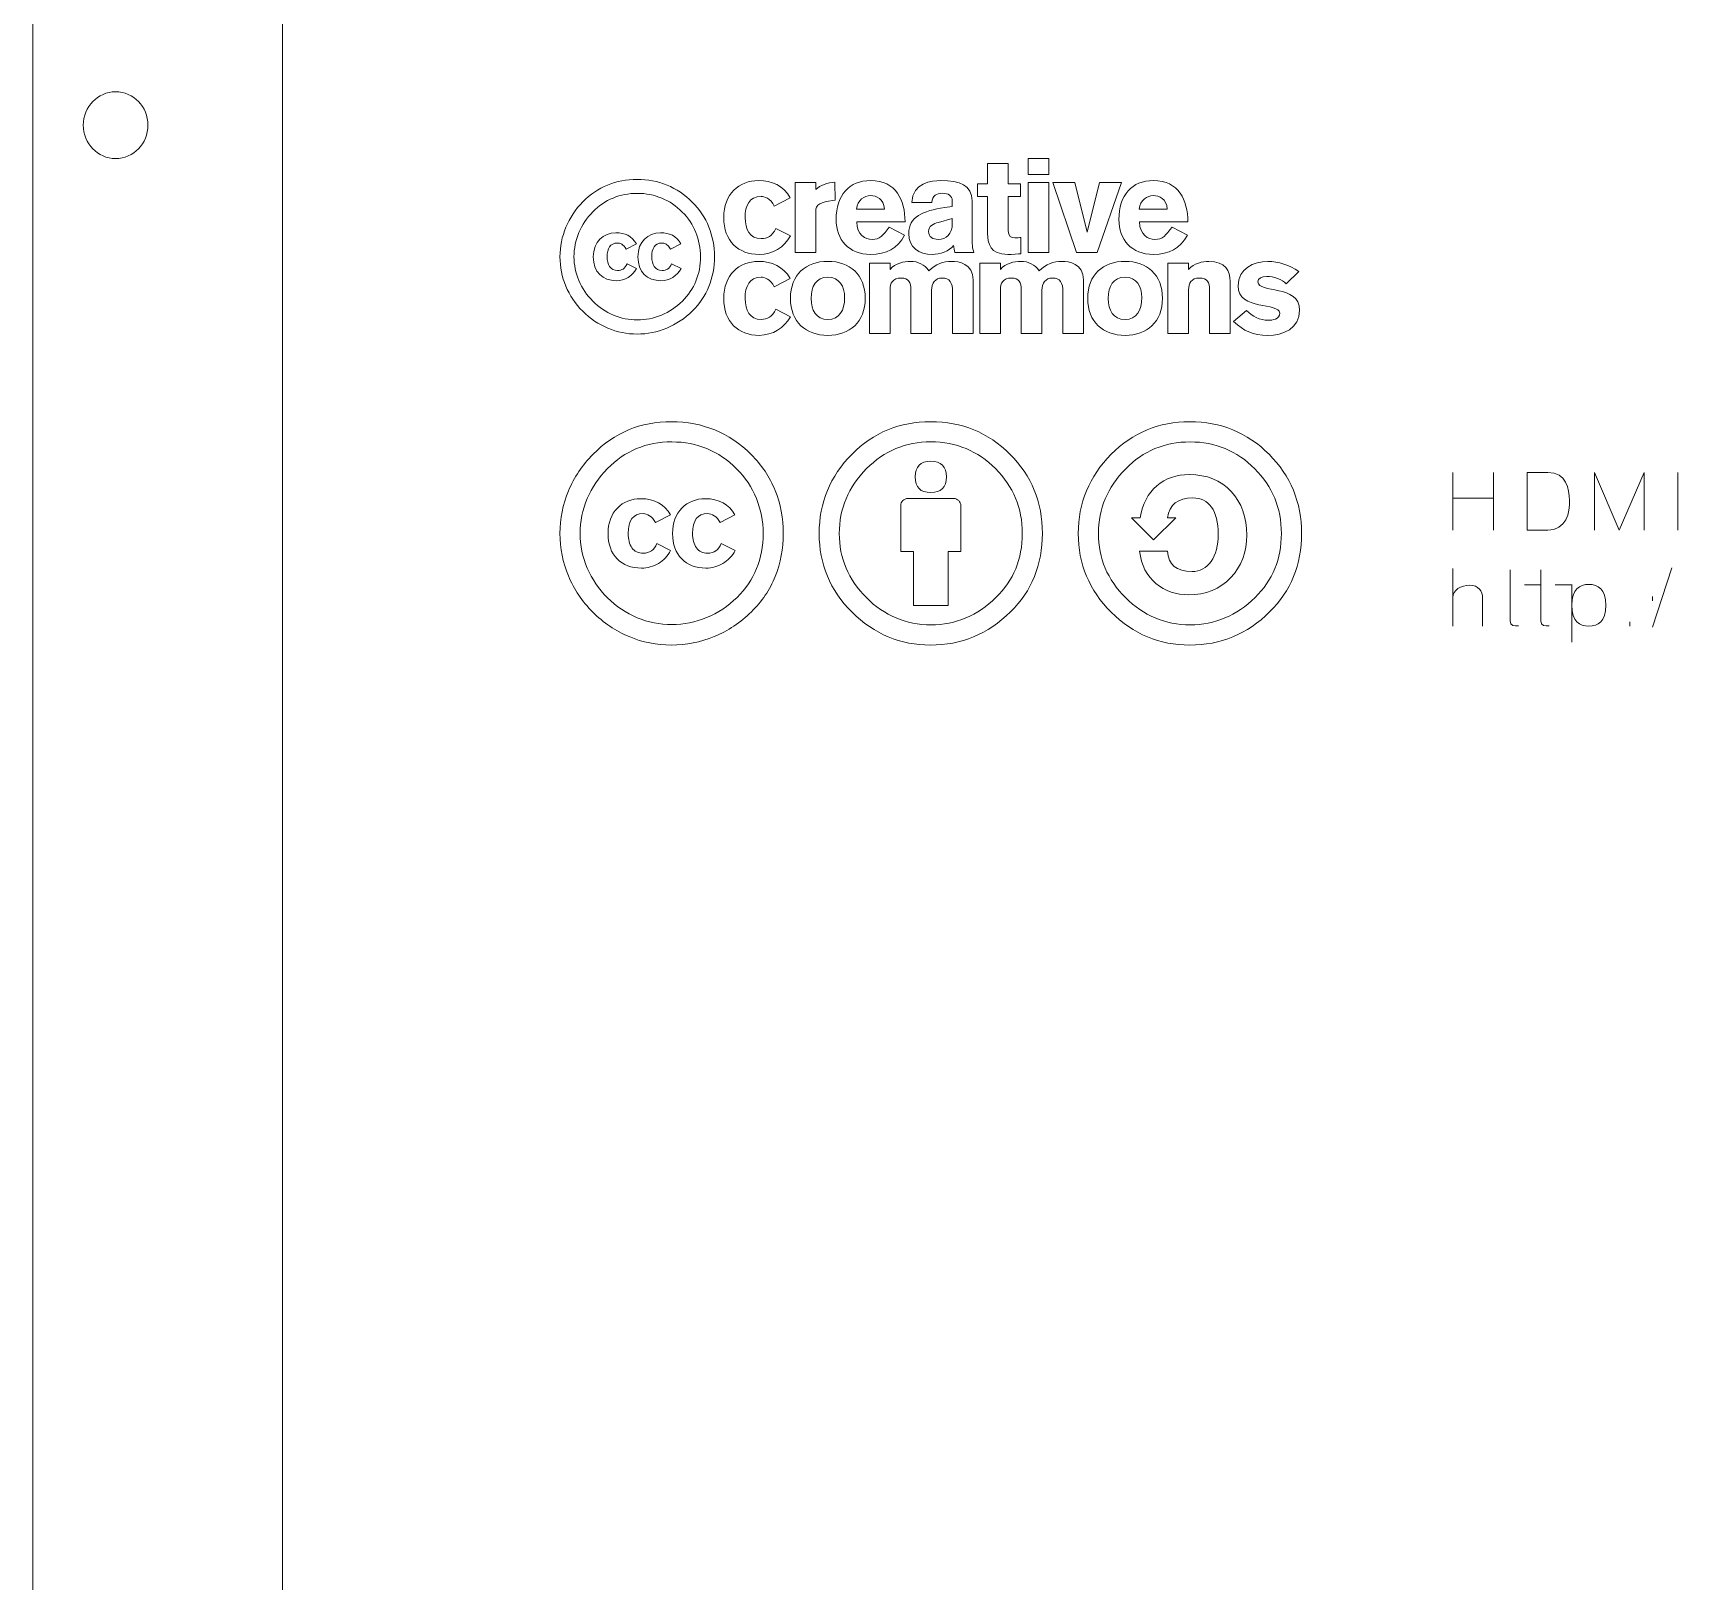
# Model space of a CAD drawing. Header units: inches. Extents: x -20.9 to 23.3, y -6.9 to 3.3.
# Drawn here: x -20.894 to -18.03, y -4.2 to -1.512 of the extents above; entities that cross this region are included whole.
import ezdxf

# ---------------------------------------------------------------- set-up
doc = ezdxf.new("R2010")
doc.units = ezdxf.units.IN
doc.header["$MEASUREMENT"] = 0
doc.layers.add('Layer 1', color=7, linetype='Continuous')

msp = doc.modelspace()

# ---------------------------------------------------------------- linework, layer by layer
at = {"layer": 'Layer 1', "color": 112, "lineweight": 9}
for points in [[(-19.165, -1.7302), (-19.165, -1.7577), (-19.1293, -1.7577), (-19.1293, -1.7302), (-19.165, -1.7302)], [(-19.165, -1.7715), (-19.165, -1.8934), (-19.1293, -1.8934), (-19.1293, -1.7715), (-19.165, -1.7715)], [(-19.0415, -1.7715), (-19.0626, -1.8577), (-19.063, -1.8577), (-19.0841, -1.7715), (-19.1224, -1.7715), (-19.0811, -1.8934), (-19.0451, -1.8934), (-19.0034, -1.7715), (-19.0415, -1.7715)]]:
    msp.add_lwpolyline(points, dxfattribs=at)
at = {"layer": 'Layer 1', "color": 222, "lineweight": 9}
msp.add_lwpolyline([(-18.4274, -2.2754), (-18.4274, -2.3199), (-18.3568, -2.3199), (-18.3568, -2.2754), (-18.3568, -2.3753), (-18.3568, -2.3199), (-18.4274, -2.3199), (-18.4274, -2.3753), (-18.4274, -2.2754)], dxfattribs=at)
at = {"layer": 'Layer 1', "color": 140, "lineweight": 9}
for points, knots in [([(-20.6968, -6.1997), (-20.805, -6.1997), (-20.8936, -6.1111), (-20.8936, -6.0028), (-20.8936, -6.0028), (-20.8936, 2.6586), (-20.8936, 2.6586), (-20.8936, 2.7668), (-20.805, 2.8554), (-20.6968, 2.8554), (-20.6968, 2.8554), (-15.1849, 2.8554), (-15.1849, 2.8554), (-15.0767, 2.8554), (-14.9881, 2.7668), (-14.9881, 2.6586), (-14.9881, 2.6586), (-14.9881, -6.0028), (-14.9881, -6.0028), (-14.9881, -6.1111), (-15.0767, -6.1997), (-15.1849, -6.1997), (-15.1849, -6.1997), (-20.6968, -6.1997), (-20.6968, -6.1997)], [0, 0, 0, 0, 1, 1, 1, 2, 2, 2, 3, 3, 3, 4, 4, 4, 5, 5, 5, 6, 6, 6, 7, 7, 7, 8, 8, 8, 8]), ([(-20.4324, -5.5304), (-20.4479, -5.5304), (-20.4605, -5.5169), (-20.4605, -5.5003), (-20.4605, -5.5003), (-20.4605, 2.1578), (-20.4605, 2.1578), (-20.4605, 2.1744), (-20.4479, 2.1879), (-20.4324, 2.1879), (-20.4324, 2.1879), (-15.6166, 2.1879), (-15.6166, 2.1879), (-15.6011, 2.1879), (-15.5885, 2.1744), (-15.5885, 2.1578), (-15.5885, 2.1578), (-15.5885, -5.5003), (-15.5885, -5.5003), (-15.5885, -5.5169), (-15.6011, -5.5304), (-15.6166, -5.5304), (-15.6166, -5.5304), (-20.4324, -5.5304), (-20.4324, -5.5304)], [0, 0, 0, 0, 1, 1, 1, 2, 2, 2, 3, 3, 3, 4, 4, 4, 5, 5, 5, 6, 6, 6, 7, 7, 7, 8, 8, 8, 8]), ([(-20.694, -1.6721), (-20.694, -1.7042), (-20.7191, -1.7302), (-20.7501, -1.7302), (-20.7811, -1.7302), (-20.8062, -1.7042), (-20.8062, -1.6721), (-20.8062, -1.6401), (-20.7811, -1.6141), (-20.7501, -1.6141), (-20.7191, -1.6141), (-20.694, -1.6401), (-20.694, -1.6721)], [0, 0, 0, 0, 1, 1, 1, 2, 2, 2, 3, 3, 3, 4, 4, 4, 4])]:
    msp.add_open_spline(points, degree=3, knots=knots, dxfattribs=at)
at = {"layer": 'Layer 1', "color": 112, "lineweight": 9}
for points, knots in [([(-19.1886, -1.8678), (-19.195, -1.8678), (-19.1998, -1.8652), (-19.1998, -1.8556), (-19.1998, -1.8556), (-19.1998, -1.7958), (-19.1998, -1.7958), (-19.1998, -1.7958), (-19.1785, -1.7958), (-19.1785, -1.7958), (-19.1785, -1.7958), (-19.1785, -1.7738), (-19.1785, -1.7738), (-19.1785, -1.7738), (-19.1998, -1.7738), (-19.1998, -1.7738), (-19.1998, -1.7738), (-19.1998, -1.7385), (-19.1998, -1.7385), (-19.1998, -1.7385), (-19.2356, -1.7385), (-19.2356, -1.7385), (-19.2356, -1.7385), (-19.2356, -1.7738), (-19.2356, -1.7738), (-19.2356, -1.7738), (-19.253, -1.7738), (-19.253, -1.7738), (-19.253, -1.7738), (-19.253, -1.7958), (-19.253, -1.7958), (-19.253, -1.7958), (-19.2356, -1.7958), (-19.2356, -1.7958), (-19.2356, -1.7958), (-19.2356, -1.86), (-19.2356, -1.86), (-19.2356, -1.8776), (-19.2312, -1.8966), (-19.2007, -1.8966), (-19.1929, -1.8966), (-19.1824, -1.8957), (-19.1778, -1.8953), (-19.1778, -1.8953), (-19.1778, -1.8671), (-19.1778, -1.8671), (-19.1796, -1.8673), (-19.1847, -1.8678), (-19.1886, -1.8678)], [0, 0, 0, 0, 1, 1, 1, 2, 2, 2, 3, 3, 3, 4, 4, 4, 5, 5, 5, 6, 6, 6, 7, 7, 7, 8, 8, 8, 9, 9, 9, 10, 10, 10, 11, 11, 11, 12, 12, 12, 13, 13, 13, 14, 14, 14, 15, 15, 15, 16, 16, 16, 16]), ([(-19.7486, -1.8056), (-19.7744, -1.7798), (-19.8075, -1.7662), (-19.8443, -1.7662), (-19.8811, -1.7662), (-19.9135, -1.7798), (-19.9385, -1.8052), (-19.9643, -1.8313), (-19.9783, -1.8652), (-19.9783, -1.9005), (-19.9783, -1.9362), (-19.9646, -1.9693), (-19.9389, -1.9951), (-19.9131, -2.0208), (-19.8796, -2.0348), (-19.8443, -2.0348), (-19.809, -2.0348), (-19.7748, -2.0208), (-19.7483, -1.9947), (-19.7233, -1.9701), (-19.71, -1.9373), (-19.71, -1.9005), (-19.71, -1.8641), (-19.7233, -1.831), (-19.7486, -1.8056)], [0, 0, 0, 0, 1, 1, 1, 2, 2, 2, 3, 3, 3, 4, 4, 4, 5, 5, 5, 6, 6, 6, 7, 7, 7, 8, 8, 8, 8]), ([(-19.6037, -1.8513), (-19.6094, -1.865), (-19.6181, -1.8691), (-19.6291, -1.8691), (-19.6481, -1.8691), (-19.6568, -1.8533), (-19.6568, -1.8325), (-19.6568, -1.8116), (-19.6495, -1.7958), (-19.6291, -1.7958), (-19.6236, -1.7958), (-19.6126, -1.7988), (-19.6062, -1.8125), (-19.6062, -1.8125), (-19.5787, -1.7981), (-19.5787, -1.7981), (-19.5904, -1.7767), (-19.6103, -1.7683), (-19.6335, -1.7683), (-19.6672, -1.7683), (-19.694, -1.7921), (-19.694, -1.8325), (-19.694, -1.8735), (-19.6688, -1.8966), (-19.6323, -1.8966), (-19.6089, -1.8966), (-19.589, -1.8838), (-19.578, -1.8643), (-19.578, -1.8643), (-19.6037, -1.8513), (-19.6037, -1.8513)], [0, 0, 0, 0, 1, 1, 1, 2, 2, 2, 3, 3, 3, 4, 4, 4, 5, 5, 5, 6, 6, 6, 7, 7, 7, 8, 8, 8, 9, 9, 9, 10, 10, 10, 10]), ([(-19.5007, -1.771), (-19.5133, -1.7719), (-19.5264, -1.7765), (-19.5342, -1.7839), (-19.5342, -1.7839), (-19.5342, -1.7715), (-19.5342, -1.7715), (-19.5342, -1.7715), (-19.5699, -1.7715), (-19.5699, -1.7715), (-19.5699, -1.7715), (-19.5699, -1.8934), (-19.5699, -1.8934), (-19.5699, -1.8934), (-19.5342, -1.8934), (-19.5342, -1.8934), (-19.5342, -1.8934), (-19.5342, -1.8228), (-19.5342, -1.8228), (-19.5342, -1.8093), (-19.5257, -1.8056), (-19.5044, -1.8031), (-19.5044, -1.8031), (-19.5005, -1.8026), (-19.5005, -1.8026), (-19.5005, -1.8026), (-19.5007, -1.771), (-19.5007, -1.771)], [0, 0, 0, 0, 1, 1, 1, 2, 2, 2, 3, 3, 3, 4, 4, 4, 5, 5, 5, 6, 6, 6, 7, 7, 7, 8, 8, 8, 9, 9, 9, 9]), ([(-19.4363, -1.8705), (-19.4478, -1.8705), (-19.4627, -1.8632), (-19.4629, -1.8398), (-19.4629, -1.8398), (-19.379, -1.8398), (-19.379, -1.8398), (-19.3792, -1.8022), (-19.3944, -1.7683), (-19.4389, -1.7683), (-19.476, -1.7683), (-19.4987, -1.793), (-19.4987, -1.8361), (-19.4987, -1.8705), (-19.4767, -1.8966), (-19.4389, -1.8966), (-19.4116, -1.8966), (-19.3921, -1.8859), (-19.3797, -1.8629), (-19.3797, -1.8629), (-19.4065, -1.849), (-19.4065, -1.849), (-19.4168, -1.8636), (-19.423, -1.8705), (-19.4363, -1.8705)], [0, 0, 0, 0, 1, 1, 1, 2, 2, 2, 3, 3, 3, 4, 4, 4, 5, 5, 5, 6, 6, 6, 7, 7, 7, 8, 8, 8, 8]), ([(-19.2626, -1.868), (-19.2626, -1.868), (-19.2626, -1.8036), (-19.2626, -1.8036), (-19.2628, -1.7761), (-19.2837, -1.7683), (-19.3169, -1.7683), (-19.3334, -1.7683), (-19.366, -1.7715), (-19.3671, -1.8065), (-19.3671, -1.8065), (-19.3327, -1.8065), (-19.3327, -1.8065), (-19.3309, -1.7944), (-19.3254, -1.7903), (-19.3139, -1.7903), (-19.3043, -1.7903), (-19.297, -1.7942), (-19.297, -1.8033), (-19.297, -1.8033), (-19.297, -1.8134), (-19.297, -1.8134), (-19.297, -1.8134), (-19.3101, -1.8153), (-19.3101, -1.8153), (-19.349, -1.8208), (-19.3726, -1.8311), (-19.3726, -1.8604), (-19.3726, -1.8838), (-19.3552, -1.8966), (-19.3318, -1.8966), (-19.319, -1.8966), (-19.3011, -1.8905), (-19.2951, -1.8808), (-19.2951, -1.8808), (-19.2947, -1.8808), (-19.2947, -1.8808), (-19.2945, -1.885), (-19.2938, -1.8893), (-19.2924, -1.8934), (-19.2924, -1.8934), (-19.2594, -1.8934), (-19.2594, -1.8934), (-19.2624, -1.8859), (-19.2626, -1.8765), (-19.2626, -1.868)], [0, 0, 0, 0, 1, 1, 1, 2, 2, 2, 3, 3, 3, 4, 4, 4, 5, 5, 5, 6, 6, 6, 7, 7, 7, 8, 8, 8, 9, 9, 9, 10, 10, 10, 11, 11, 11, 12, 12, 12, 13, 13, 13, 14, 14, 14, 15, 15, 15, 15]), ([(-18.9452, -1.8705), (-18.9567, -1.8705), (-18.9716, -1.8632), (-18.9718, -1.8398), (-18.9718, -1.8398), (-18.8879, -1.8398), (-18.8879, -1.8398), (-18.8882, -1.8022), (-18.9033, -1.7683), (-18.9478, -1.7683), (-18.9849, -1.7683), (-19.0076, -1.793), (-19.0076, -1.8361), (-19.0076, -1.8705), (-18.9856, -1.8966), (-18.9478, -1.8966), (-18.9205, -1.8966), (-18.901, -1.8859), (-18.8886, -1.8629), (-18.8886, -1.8629), (-18.9154, -1.849), (-18.9154, -1.849), (-18.9258, -1.8636), (-18.9319, -1.8705), (-18.9452, -1.8705)], [0, 0, 0, 0, 1, 1, 1, 2, 2, 2, 3, 3, 3, 4, 4, 4, 5, 5, 5, 6, 6, 6, 7, 7, 7, 8, 8, 8, 8]), ([(-19.7659, -1.8229), (-19.7869, -1.8019), (-19.8138, -1.7905), (-19.844, -1.7905), (-19.8741, -1.7905), (-19.9006, -1.8015), (-19.9212, -1.8225), (-19.9422, -1.8439), (-19.954, -1.8715), (-19.954, -1.9005), (-19.954, -1.9292), (-19.9422, -1.9568), (-19.9212, -1.9778), (-19.9003, -1.9988), (-19.873, -2.0102), (-19.844, -2.0102), (-19.8152, -2.0102), (-19.7873, -1.9988), (-19.7656, -1.9774), (-19.745, -1.9572), (-19.7343, -1.9307), (-19.7343, -1.9005), (-19.7343, -1.8707), (-19.7453, -1.8435), (-19.7659, -1.8229)], [0, 0, 0, 0, 1, 1, 1, 2, 2, 2, 3, 3, 3, 4, 4, 4, 5, 5, 5, 6, 6, 6, 7, 7, 7, 8, 8, 8, 8]), ([(-19.4391, -1.7944), (-19.4494, -1.7944), (-19.4618, -1.8017), (-19.4634, -1.8178), (-19.4634, -1.8178), (-19.4148, -1.8178), (-19.4148, -1.8178), (-19.4159, -1.7999), (-19.4288, -1.7944), (-19.4391, -1.7944)], [0, 0, 0, 0, 1, 1, 1, 2, 2, 2, 3, 3, 3, 3]), ([(-18.948, -1.7944), (-18.9583, -1.7944), (-18.9707, -1.8017), (-18.9723, -1.8178), (-18.9723, -1.8178), (-18.9237, -1.8178), (-18.9237, -1.8178), (-18.9248, -1.7999), (-18.9377, -1.7944), (-18.948, -1.7944)], [0, 0, 0, 0, 1, 1, 1, 2, 2, 2, 3, 3, 3, 3]), ([(-19.8619, -1.9127), (-19.8656, -1.9216), (-19.8713, -1.9243), (-19.8784, -1.9243), (-19.8908, -1.9243), (-19.8964, -1.9141), (-19.8964, -1.9005), (-19.8964, -1.887), (-19.8917, -1.8767), (-19.8784, -1.8767), (-19.8748, -1.8767), (-19.8677, -1.8787), (-19.8635, -1.8876), (-19.8635, -1.8876), (-19.8457, -1.8782), (-19.8457, -1.8782), (-19.8533, -1.8644), (-19.8662, -1.8589), (-19.8812, -1.8589), (-19.9031, -1.8589), (-19.9205, -1.8743), (-19.9205, -1.9005), (-19.9205, -1.9272), (-19.9042, -1.9422), (-19.8805, -1.9422), (-19.8653, -1.9422), (-19.8524, -1.9338), (-19.8452, -1.9212), (-19.8452, -1.9212), (-19.8619, -1.9127), (-19.8619, -1.9127)], [0, 0, 0, 0, 1, 1, 1, 2, 2, 2, 3, 3, 3, 4, 4, 4, 5, 5, 5, 6, 6, 6, 7, 7, 7, 8, 8, 8, 9, 9, 9, 10, 10, 10, 10]), ([(-19.7844, -1.9127), (-19.7881, -1.9216), (-19.7938, -1.9243), (-19.8009, -1.9243), (-19.8133, -1.9243), (-19.8189, -1.9141), (-19.8189, -1.9005), (-19.8189, -1.887), (-19.8142, -1.8767), (-19.8009, -1.8767), (-19.7974, -1.8767), (-19.7902, -1.8787), (-19.7861, -1.8876), (-19.7861, -1.8876), (-19.7682, -1.8782), (-19.7682, -1.8782), (-19.7758, -1.8644), (-19.7887, -1.8589), (-19.8038, -1.8589), (-19.8256, -1.8589), (-19.843, -1.8743), (-19.843, -1.9005), (-19.843, -1.9272), (-19.8267, -1.9422), (-19.803, -1.9422), (-19.7878, -1.9422), (-19.7749, -1.9338), (-19.7678, -1.9212), (-19.7678, -1.9212), (-19.7844, -1.9127), (-19.7844, -1.9127)], [0, 0, 0, 0, 1, 1, 1, 2, 2, 2, 3, 3, 3, 4, 4, 4, 5, 5, 5, 6, 6, 6, 7, 7, 7, 8, 8, 8, 9, 9, 9, 10, 10, 10, 10]), ([(-19.3211, -1.8409), (-19.33, -1.8435), (-19.3382, -1.8469), (-19.3382, -1.8568), (-19.3382, -1.8664), (-19.3302, -1.8705), (-19.3215, -1.8705), (-19.3075, -1.8705), (-19.297, -1.8611), (-19.297, -1.8425), (-19.297, -1.8425), (-19.297, -1.8341), (-19.297, -1.8341), (-19.297, -1.8341), (-19.3211, -1.8409), (-19.3211, -1.8409)], [0, 0, 0, 0, 1, 1, 1, 2, 2, 2, 3, 3, 3, 4, 4, 4, 5, 5, 5, 5]), ([(-19.6037, -1.9916), (-19.6094, -2.0053), (-19.6181, -2.0094), (-19.6291, -2.0094), (-19.6481, -2.0094), (-19.6568, -1.9936), (-19.6568, -1.9728), (-19.6568, -1.9519), (-19.6495, -1.9361), (-19.6291, -1.9361), (-19.6236, -1.9361), (-19.6126, -1.9391), (-19.6062, -1.9528), (-19.6062, -1.9528), (-19.5787, -1.9384), (-19.5787, -1.9384), (-19.5904, -1.9171), (-19.6103, -1.9086), (-19.6335, -1.9086), (-19.6672, -1.9086), (-19.694, -1.9324), (-19.694, -1.9728), (-19.694, -2.0138), (-19.6688, -2.037), (-19.6323, -2.037), (-19.6089, -2.037), (-19.589, -2.0241), (-19.578, -2.0046), (-19.578, -2.0046), (-19.6037, -1.9916), (-19.6037, -1.9916)], [0, 0, 0, 0, 1, 1, 1, 2, 2, 2, 3, 3, 3, 4, 4, 4, 5, 5, 5, 6, 6, 6, 7, 7, 7, 8, 8, 8, 9, 9, 9, 10, 10, 10, 10]), ([(-19.5131, -1.9086), (-19.5512, -1.9086), (-19.578, -1.9317), (-19.578, -1.9728), (-19.578, -2.0138), (-19.5512, -2.037), (-19.5131, -2.037), (-19.4751, -2.037), (-19.4482, -2.0138), (-19.4482, -1.9728), (-19.4482, -1.9317), (-19.4751, -1.9086), (-19.5131, -1.9086)], [0, 0, 0, 0, 1, 1, 1, 2, 2, 2, 3, 3, 3, 4, 4, 4, 4]), ([(-19.2983, -1.9086), (-19.3125, -1.9086), (-19.3258, -1.9129), (-19.3375, -1.9248), (-19.3455, -1.9141), (-19.3559, -1.9086), (-19.3698, -1.9086), (-19.3808, -1.9086), (-19.396, -1.9118), (-19.4051, -1.9226), (-19.4051, -1.9226), (-19.4051, -1.9118), (-19.4051, -1.9118), (-19.4051, -1.9118), (-19.4409, -1.9118), (-19.4409, -1.9118), (-19.4409, -1.9118), (-19.4409, -2.0337), (-19.4409, -2.0337), (-19.4409, -2.0337), (-19.4051, -2.0337), (-19.4051, -2.0337), (-19.4051, -2.0337), (-19.4051, -1.9579), (-19.4051, -1.9579), (-19.4051, -1.9469), (-19.4006, -1.9375), (-19.3861, -1.9375), (-19.3724, -1.9375), (-19.3687, -1.9455), (-19.3687, -1.9574), (-19.3687, -1.9574), (-19.3687, -2.0337), (-19.3687, -2.0337), (-19.3687, -2.0337), (-19.3329, -2.0337), (-19.3329, -2.0337), (-19.3329, -2.0337), (-19.3329, -1.9588), (-19.3329, -1.9588), (-19.3329, -1.9464), (-19.3267, -1.9375), (-19.3148, -1.9375), (-19.3013, -1.9375), (-19.2965, -1.9453), (-19.2965, -1.9624), (-19.2965, -1.9624), (-19.2965, -2.0337), (-19.2965, -2.0337), (-19.2965, -2.0337), (-19.2607, -2.0337), (-19.2607, -2.0337), (-19.2607, -2.0337), (-19.2607, -1.9407), (-19.2607, -1.9407), (-19.2607, -1.9127), (-19.2864, -1.9086), (-19.2983, -1.9086)], [0, 0, 0, 0, 1, 1, 1, 2, 2, 2, 3, 3, 3, 4, 4, 4, 5, 5, 5, 6, 6, 6, 7, 7, 7, 8, 8, 8, 9, 9, 9, 10, 10, 10, 11, 11, 11, 12, 12, 12, 13, 13, 13, 14, 14, 14, 15, 15, 15, 16, 16, 16, 17, 17, 17, 18, 18, 18, 19, 19, 19, 19]), ([(-19.1067, -1.9086), (-19.1209, -1.9086), (-19.1342, -1.9129), (-19.1459, -1.9248), (-19.1539, -1.9141), (-19.1642, -1.9086), (-19.1782, -1.9086), (-19.1892, -1.9086), (-19.2043, -1.9118), (-19.2135, -1.9226), (-19.2135, -1.9226), (-19.2135, -1.9118), (-19.2135, -1.9118), (-19.2135, -1.9118), (-19.2493, -1.9118), (-19.2493, -1.9118), (-19.2493, -1.9118), (-19.2493, -2.0337), (-19.2493, -2.0337), (-19.2493, -2.0337), (-19.2135, -2.0337), (-19.2135, -2.0337), (-19.2135, -2.0337), (-19.2135, -1.9579), (-19.2135, -1.9579), (-19.2135, -1.9469), (-19.2089, -1.9375), (-19.1945, -1.9375), (-19.1807, -1.9375), (-19.1771, -1.9455), (-19.1771, -1.9574), (-19.1771, -1.9574), (-19.1771, -2.0337), (-19.1771, -2.0337), (-19.1771, -2.0337), (-19.1413, -2.0337), (-19.1413, -2.0337), (-19.1413, -2.0337), (-19.1413, -1.9588), (-19.1413, -1.9588), (-19.1413, -1.9464), (-19.1351, -1.9375), (-19.1232, -1.9375), (-19.1097, -1.9375), (-19.1049, -1.9453), (-19.1049, -1.9624), (-19.1049, -1.9624), (-19.1049, -2.0337), (-19.1049, -2.0337), (-19.1049, -2.0337), (-19.0691, -2.0337), (-19.0691, -2.0337), (-19.0691, -2.0337), (-19.0691, -1.9407), (-19.0691, -1.9407), (-19.0691, -1.9127), (-19.0948, -1.9086), (-19.1067, -1.9086)], [0, 0, 0, 0, 1, 1, 1, 2, 2, 2, 3, 3, 3, 4, 4, 4, 5, 5, 5, 6, 6, 6, 7, 7, 7, 8, 8, 8, 9, 9, 9, 10, 10, 10, 11, 11, 11, 12, 12, 12, 13, 13, 13, 14, 14, 14, 15, 15, 15, 16, 16, 16, 17, 17, 17, 18, 18, 18, 19, 19, 19, 19]), ([(-18.9969, -1.9086), (-19.035, -1.9086), (-19.0618, -1.9317), (-19.0618, -1.9728), (-19.0618, -2.0138), (-19.035, -2.037), (-18.9969, -2.037), (-18.9588, -2.037), (-18.932, -2.0138), (-18.932, -1.9728), (-18.932, -1.9317), (-18.9588, -1.9086), (-18.9969, -1.9086)], [0, 0, 0, 0, 1, 1, 1, 2, 2, 2, 3, 3, 3, 4, 4, 4, 4]), ([(-18.8513, -1.9086), (-18.8623, -1.9086), (-18.8775, -1.9118), (-18.8866, -1.9226), (-18.8866, -1.9226), (-18.8866, -1.9118), (-18.8866, -1.9118), (-18.8866, -1.9118), (-18.9224, -1.9118), (-18.9224, -1.9118), (-18.9224, -1.9118), (-18.9224, -2.0337), (-18.9224, -2.0337), (-18.9224, -2.0337), (-18.8866, -2.0337), (-18.8866, -2.0337), (-18.8866, -2.0337), (-18.8866, -1.9579), (-18.8866, -1.9579), (-18.8866, -1.9469), (-18.8821, -1.9375), (-18.8676, -1.9375), (-18.8539, -1.9375), (-18.8502, -1.9455), (-18.8502, -1.9574), (-18.8502, -1.9574), (-18.8502, -2.0337), (-18.8502, -2.0337), (-18.8502, -2.0337), (-18.8144, -2.0337), (-18.8144, -2.0337), (-18.8144, -2.0337), (-18.8144, -1.9436), (-18.8144, -1.9436), (-18.8144, -1.9253), (-18.8225, -1.9086), (-18.8513, -1.9086)], [0, 0, 0, 0, 1, 1, 1, 2, 2, 2, 3, 3, 3, 4, 4, 4, 5, 5, 5, 6, 6, 6, 7, 7, 7, 8, 8, 8, 9, 9, 9, 10, 10, 10, 11, 11, 11, 12, 12, 12, 12]), ([(-18.7661, -1.9441), (-18.7661, -1.9379), (-18.7597, -1.9347), (-18.7507, -1.9347), (-18.7395, -1.9347), (-18.7241, -1.9393), (-18.717, -1.9478), (-18.717, -1.9478), (-18.695, -1.9262), (-18.695, -1.9262), (-18.7115, -1.9152), (-18.7301, -1.9086), (-18.7489, -1.9086), (-18.7736, -1.9086), (-18.8005, -1.9205), (-18.8005, -1.9512), (-18.8005, -1.9945), (-18.7283, -1.9794), (-18.7283, -1.9984), (-18.7283, -2.0094), (-18.7418, -2.0108), (-18.7477, -2.0108), (-18.764, -2.0108), (-18.7752, -2.0042), (-18.7863, -1.9936), (-18.7863, -1.9936), (-18.8085, -2.0129), (-18.8085, -2.0129), (-18.7906, -2.0294), (-18.7755, -2.037), (-18.7489, -2.037), (-18.7223, -2.037), (-18.6939, -2.0255), (-18.6939, -1.9934), (-18.6939, -1.9478), (-18.7661, -1.965), (-18.7661, -1.9441)], [0, 0, 0, 0, 1, 1, 1, 2, 2, 2, 3, 3, 3, 4, 4, 4, 5, 5, 5, 6, 6, 6, 7, 7, 7, 8, 8, 8, 9, 9, 9, 10, 10, 10, 11, 11, 11, 12, 12, 12, 12]), ([(-19.5131, -1.9361), (-19.5335, -1.9361), (-19.5422, -1.9519), (-19.5422, -1.9728), (-19.5422, -1.9936), (-19.5335, -2.0094), (-19.5131, -2.0094), (-19.4927, -2.0094), (-19.484, -1.9936), (-19.484, -1.9714), (-19.484, -1.9519), (-19.4927, -1.9361), (-19.5131, -1.9361)], [0, 0, 0, 0, 1, 1, 1, 2, 2, 2, 3, 3, 3, 4, 4, 4, 4]), ([(-18.9969, -1.9361), (-19.0173, -1.9361), (-19.026, -1.9519), (-19.026, -1.9728), (-19.026, -1.9936), (-19.0173, -2.0094), (-18.9969, -2.0094), (-18.9765, -2.0094), (-18.9678, -1.9936), (-18.9678, -1.9714), (-18.9678, -1.9519), (-18.9765, -1.9361), (-18.9969, -1.9361)], [0, 0, 0, 0, 1, 1, 1, 2, 2, 2, 3, 3, 3, 4, 4, 4, 4]), ([(-19.7847, -2.187), (-19.7305, -2.187), (-19.6843, -2.206), (-19.6463, -2.2438), (-19.628, -2.262), (-19.6142, -2.2829), (-19.6047, -2.3063), (-19.5952, -2.3297), (-19.5905, -2.3546), (-19.5905, -2.3809), (-19.5905, -2.4074), (-19.5952, -2.4323), (-19.6045, -2.4555), (-19.6139, -2.4787), (-19.6277, -2.4992), (-19.6459, -2.517), (-19.6648, -2.5357), (-19.6863, -2.55), (-19.7103, -2.5599), (-19.7343, -2.5698), (-19.7591, -2.5748), (-19.7847, -2.5748), (-19.8104, -2.5748), (-19.8349, -2.5699), (-19.8583, -2.5601), (-19.8817, -2.5503), (-19.9027, -2.5361), (-19.9213, -2.5175), (-19.9399, -2.4989), (-19.954, -2.478), (-19.9637, -2.4546), (-19.9734, -2.4313), (-19.9783, -2.4068), (-19.9783, -2.3809), (-19.9783, -2.3553), (-19.9734, -2.3306), (-19.9635, -2.307), (-19.9537, -2.2833), (-19.9395, -2.2622), (-19.9208, -2.2435), (-19.8839, -2.2058), (-19.8385, -2.187), (-19.7847, -2.187)], [0, 0, 0, 0, 1, 1, 1, 2, 2, 2, 3, 3, 3, 4, 4, 4, 5, 5, 5, 6, 6, 6, 7, 7, 7, 8, 8, 8, 9, 9, 9, 10, 10, 10, 11, 11, 11, 12, 12, 12, 13, 13, 13, 14, 14, 14, 14]), ([(-19.3347, -2.187), (-19.2802, -2.187), (-19.2343, -2.2057), (-19.1969, -2.2431), (-19.1593, -2.2807), (-19.1405, -2.3267), (-19.1405, -2.3809), (-19.1405, -2.4354), (-19.1589, -2.4807), (-19.1959, -2.517), (-19.2351, -2.5555), (-19.2814, -2.5748), (-19.3347, -2.5748), (-19.3871, -2.5748), (-19.4326, -2.5557), (-19.4711, -2.5176), (-19.5092, -2.4796), (-19.5282, -2.434), (-19.5282, -2.3809), (-19.5282, -2.3278), (-19.5092, -2.2819), (-19.4711, -2.2431), (-19.4337, -2.2057), (-19.3882, -2.187), (-19.3347, -2.187)], [0, 0, 0, 0, 1, 1, 1, 2, 2, 2, 3, 3, 3, 4, 4, 4, 5, 5, 5, 6, 6, 6, 7, 7, 7, 8, 8, 8, 8]), ([(-18.8847, -2.187), (-18.8304, -2.187), (-18.7845, -2.2058), (-18.7469, -2.2435), (-18.7093, -2.2809), (-18.6904, -2.3267), (-18.6904, -2.3809), (-18.6904, -2.4351), (-18.7089, -2.4806), (-18.7458, -2.5173), (-18.7848, -2.5556), (-18.8311, -2.5748), (-18.8847, -2.5748), (-18.9371, -2.5748), (-18.9825, -2.5557), (-19.0211, -2.5177), (-19.0591, -2.4796), (-19.0782, -2.434), (-19.0782, -2.3809), (-19.0782, -2.3281), (-19.0591, -2.2822), (-19.0211, -2.2435), (-18.9834, -2.2058), (-18.938, -2.187), (-18.8847, -2.187)], [0, 0, 0, 0, 1, 1, 1, 2, 2, 2, 3, 3, 3, 4, 4, 4, 5, 5, 5, 6, 6, 6, 7, 7, 7, 8, 8, 8, 8]), ([(-19.784, -2.222), (-19.8284, -2.222), (-19.8656, -2.2375), (-19.8959, -2.2684), (-19.9111, -2.2839), (-19.9228, -2.3012), (-19.931, -2.3205), (-19.9392, -2.3398), (-19.9433, -2.3599), (-19.9433, -2.3809), (-19.9433, -2.4017), (-19.9392, -2.4217), (-19.931, -2.441), (-19.9228, -2.4602), (-19.9111, -2.4774), (-19.8959, -2.4926), (-19.8806, -2.5077), (-19.8634, -2.5192), (-19.8443, -2.5272), (-19.8251, -2.5351), (-19.805, -2.5391), (-19.784, -2.5391), (-19.7633, -2.5391), (-19.7431, -2.5351), (-19.7236, -2.527), (-19.7041, -2.5189), (-19.6865, -2.5073), (-19.6708, -2.492), (-19.6406, -2.4625), (-19.6255, -2.4254), (-19.6255, -2.3809), (-19.6255, -2.3594), (-19.6294, -2.3391), (-19.6373, -2.32), (-19.6451, -2.3008), (-19.6565, -2.2837), (-19.6715, -2.2687), (-19.7027, -2.2376), (-19.7402, -2.222), (-19.784, -2.222)], [0, 0, 0, 0, 1, 1, 1, 2, 2, 2, 3, 3, 3, 4, 4, 4, 5, 5, 5, 6, 6, 6, 7, 7, 7, 8, 8, 8, 9, 9, 9, 10, 10, 10, 11, 11, 11, 12, 12, 12, 13, 13, 13, 13]), ([(-19.334, -2.222), (-19.3781, -2.222), (-19.4154, -2.2375), (-19.4458, -2.2684), (-19.4775, -2.3007), (-19.4933, -2.3382), (-19.4933, -2.3809), (-19.4933, -2.4238), (-19.4776, -2.461), (-19.4462, -2.4924), (-19.4148, -2.5238), (-19.3774, -2.5395), (-19.334, -2.5395), (-19.2908, -2.5395), (-19.2532, -2.5237), (-19.2211, -2.492), (-19.1907, -2.4627), (-19.1754, -2.4257), (-19.1754, -2.3809), (-19.1754, -2.3368), (-19.1909, -2.2993), (-19.2218, -2.2684), (-19.2528, -2.2375), (-19.2902, -2.222), (-19.334, -2.222)], [0, 0, 0, 0, 1, 1, 1, 2, 2, 2, 3, 3, 3, 4, 4, 4, 5, 5, 5, 6, 6, 6, 7, 7, 7, 8, 8, 8, 8]), ([(-18.884, -2.222), (-18.9281, -2.222), (-18.9653, -2.2376), (-18.9958, -2.2687), (-19.0274, -2.3008), (-19.0432, -2.3382), (-19.0432, -2.3809), (-19.0432, -2.4241), (-19.0275, -2.4612), (-18.9961, -2.4924), (-18.9647, -2.5238), (-18.9274, -2.5395), (-18.884, -2.5395), (-18.8408, -2.5395), (-18.8032, -2.5237), (-18.7711, -2.492), (-18.7406, -2.4625), (-18.7254, -2.4254), (-18.7254, -2.3809), (-18.7254, -2.3366), (-18.7409, -2.2992), (-18.7718, -2.2687), (-18.8025, -2.2376), (-18.8399, -2.222), (-18.884, -2.222)], [0, 0, 0, 0, 1, 1, 1, 2, 2, 2, 3, 3, 3, 4, 4, 4, 5, 5, 5, 6, 6, 6, 7, 7, 7, 8, 8, 8, 8]), ([(-19.3614, -2.2829), (-19.3614, -2.2647), (-19.3524, -2.2556), (-19.3343, -2.2556), (-19.3163, -2.2556), (-19.3073, -2.2647), (-19.3073, -2.2829), (-19.3073, -2.3009), (-19.3163, -2.3099), (-19.3343, -2.3099), (-19.3524, -2.3099), (-19.3614, -2.3009), (-19.3614, -2.2829)], [0, 0, 0, 0, 1, 1, 1, 2, 2, 2, 3, 3, 3, 4, 4, 4, 4]), ([(-18.9705, -2.3536), (-18.9668, -2.3298), (-18.9572, -2.3114), (-18.9418, -2.2983), (-18.9263, -2.2853), (-18.9075, -2.2788), (-18.8853, -2.2788), (-18.8549, -2.2788), (-18.8307, -2.2886), (-18.8126, -2.3082), (-18.7946, -2.3278), (-18.7856, -2.353), (-18.7856, -2.3837), (-18.7856, -2.4134), (-18.795, -2.4382), (-18.8137, -2.4579), (-18.8324, -2.4777), (-18.8566, -2.4875), (-18.8864, -2.4875), (-18.9083, -2.4875), (-18.9272, -2.481), (-18.9432, -2.4678), (-18.9591, -2.4546), (-18.9687, -2.4359), (-18.9719, -2.4117), (-18.9719, -2.4117), (-18.9231, -2.4117), (-18.9231, -2.4117), (-18.9219, -2.4353), (-18.9077, -2.447), (-18.8805, -2.447), (-18.8669, -2.447), (-18.8559, -2.4411), (-18.8476, -2.4294), (-18.8393, -2.4176), (-18.8351, -2.4019), (-18.8351, -2.3823), (-18.8351, -2.3617), (-18.839, -2.3461), (-18.8466, -2.3354), (-18.8542, -2.3246), (-18.8652, -2.3193), (-18.8795, -2.3193), (-18.9053, -2.3193), (-18.9199, -2.3307), (-18.9231, -2.3536), (-18.9231, -2.3536), (-18.9089, -2.3536), (-18.9089, -2.3536), (-18.9089, -2.3536), (-18.9473, -2.392), (-18.9473, -2.392), (-18.9473, -2.392), (-18.9857, -2.3536), (-18.9857, -2.3536), (-18.9857, -2.3536), (-18.9705, -2.3536), (-18.9705, -2.3536)], [0, 0, 0, 0, 1, 1, 1, 2, 2, 2, 3, 3, 3, 4, 4, 4, 5, 5, 5, 6, 6, 6, 7, 7, 7, 8, 8, 8, 9, 9, 9, 10, 10, 10, 11, 11, 11, 12, 12, 12, 13, 13, 13, 14, 14, 14, 15, 15, 15, 16, 16, 16, 17, 17, 17, 18, 18, 18, 19, 19, 19, 19]), ([(-19.7865, -2.3487), (-19.7865, -2.3487), (-19.8124, -2.3622), (-19.8124, -2.3622), (-19.8152, -2.3564), (-19.8186, -2.3524), (-19.8226, -2.3501), (-19.8267, -2.3478), (-19.8304, -2.3466), (-19.8339, -2.3466), (-19.8512, -2.3466), (-19.8599, -2.3581), (-19.8599, -2.3809), (-19.8599, -2.3913), (-19.8577, -2.3996), (-19.8533, -2.4058), (-19.8489, -2.4121), (-19.8424, -2.4152), (-19.8339, -2.4152), (-19.8226, -2.4152), (-19.8146, -2.4096), (-19.81, -2.3986), (-19.81, -2.3986), (-19.7861, -2.4107), (-19.7861, -2.4107), (-19.7912, -2.4201), (-19.7982, -2.4276), (-19.8072, -2.433), (-19.8162, -2.4384), (-19.8262, -2.4411), (-19.837, -2.4411), (-19.8543, -2.4411), (-19.8683, -2.4358), (-19.8789, -2.4252), (-19.8895, -2.4146), (-19.8948, -2.3998), (-19.8948, -2.3809), (-19.8948, -2.3624), (-19.8895, -2.3478), (-19.8787, -2.3369), (-19.868, -2.3261), (-19.8544, -2.3207), (-19.838, -2.3207), (-19.814, -2.3207), (-19.7968, -2.33), (-19.7865, -2.3487)], [0, 0, 0, 0, 1, 1, 1, 2, 2, 2, 3, 3, 3, 4, 4, 4, 5, 5, 5, 6, 6, 6, 7, 7, 7, 8, 8, 8, 9, 9, 9, 10, 10, 10, 11, 11, 11, 12, 12, 12, 13, 13, 13, 14, 14, 14, 15, 15, 15, 15]), ([(-19.6746, -2.3487), (-19.6746, -2.3487), (-19.7003, -2.3622), (-19.7003, -2.3622), (-19.703, -2.3564), (-19.7064, -2.3524), (-19.7105, -2.3501), (-19.7145, -2.3478), (-19.7184, -2.3466), (-19.7221, -2.3466), (-19.7394, -2.3466), (-19.748, -2.3581), (-19.748, -2.3809), (-19.748, -2.3913), (-19.7458, -2.3996), (-19.7415, -2.4058), (-19.7371, -2.4121), (-19.7306, -2.4152), (-19.7221, -2.4152), (-19.7108, -2.4152), (-19.7028, -2.4096), (-19.6982, -2.3986), (-19.6982, -2.3986), (-19.6739, -2.4107), (-19.6739, -2.4107), (-19.6793, -2.4201), (-19.6864, -2.4276), (-19.6954, -2.433), (-19.7044, -2.4384), (-19.7142, -2.4411), (-19.7248, -2.4411), (-19.7424, -2.4411), (-19.7564, -2.4358), (-19.7669, -2.4252), (-19.7774, -2.4146), (-19.7827, -2.3998), (-19.7827, -2.3809), (-19.7827, -2.3624), (-19.7773, -2.3478), (-19.7666, -2.3369), (-19.7558, -2.3261), (-19.7423, -2.3207), (-19.7259, -2.3207), (-19.7019, -2.3207), (-19.6848, -2.33), (-19.6746, -2.3487)], [0, 0, 0, 0, 1, 1, 1, 2, 2, 2, 3, 3, 3, 4, 4, 4, 5, 5, 5, 6, 6, 6, 7, 7, 7, 8, 8, 8, 9, 9, 9, 10, 10, 10, 11, 11, 11, 12, 12, 12, 13, 13, 13, 14, 14, 14, 15, 15, 15, 15]), ([(-19.2821, -2.3328), (-19.2821, -2.3328), (-19.2821, -2.4121), (-19.2821, -2.4121), (-19.2821, -2.4121), (-19.3042, -2.4121), (-19.3042, -2.4121), (-19.3042, -2.4121), (-19.3042, -2.5062), (-19.3042, -2.5062), (-19.3042, -2.5062), (-19.3645, -2.5062), (-19.3645, -2.5062), (-19.3645, -2.5062), (-19.3645, -2.4121), (-19.3645, -2.4121), (-19.3645, -2.4121), (-19.3866, -2.4121), (-19.3866, -2.4121), (-19.3866, -2.4121), (-19.3866, -2.3328), (-19.3866, -2.3328), (-19.3866, -2.3293), (-19.3854, -2.3264), (-19.383, -2.324), (-19.3806, -2.3215), (-19.3776, -2.3203), (-19.3742, -2.3203), (-19.3742, -2.3203), (-19.2945, -2.3203), (-19.2945, -2.3203), (-19.2913, -2.3203), (-19.2884, -2.3215), (-19.2859, -2.324), (-19.2833, -2.3264), (-19.2821, -2.3293), (-19.2821, -2.3328)], [0, 0, 0, 0, 1, 1, 1, 2, 2, 2, 3, 3, 3, 4, 4, 4, 5, 5, 5, 6, 6, 6, 7, 7, 7, 8, 8, 8, 9, 9, 9, 10, 10, 10, 11, 11, 11, 12, 12, 12, 12])]:
    msp.add_open_spline(points, degree=3, knots=knots, dxfattribs=at)
at = {"layer": 'Layer 1', "color": 222, "lineweight": 9}
for points, knots in [([(-18.2988, -2.3753), (-18.2988, -2.3753), (-18.2988, -2.2752), (-18.2988, -2.2752), (-18.2988, -2.2752), (-18.2627, -2.2752), (-18.2627, -2.2752), (-18.2297, -2.2752), (-18.2257, -2.303), (-18.2249, -2.3238), (-18.224, -2.3447), (-18.2311, -2.3753), (-18.2627, -2.3753), (-18.2627, -2.3753), (-18.2988, -2.3753), (-18.2988, -2.3753)], [0, 0, 0, 0, 1, 1, 1, 2, 2, 2, 3, 3, 3, 4, 4, 4, 5, 5, 5, 5]), ([(-18.1816, -2.3753), (-18.1816, -2.3753), (-18.1816, -2.2752), (-18.1816, -2.2752), (-18.1816, -2.2752), (-18.1386, -2.3753), (-18.1386, -2.3753), (-18.1386, -2.3753), (-18.0954, -2.2752), (-18.0954, -2.2752), (-18.0954, -2.2752), (-18.0954, -2.3753), (-18.0954, -2.3753), (-18.0954, -2.3753), (-18.0954, -2.2752), (-18.0954, -2.2752), (-18.0954, -2.2752), (-18.1386, -2.3753), (-18.1386, -2.3753), (-18.1386, -2.3753), (-18.1816, -2.2752), (-18.1816, -2.2752), (-18.1816, -2.2752), (-18.1816, -2.3753), (-18.1816, -2.3753)], [0, 0, 0, 0, 1, 1, 1, 2, 2, 2, 3, 3, 3, 4, 4, 4, 5, 5, 5, 6, 6, 6, 7, 7, 7, 8, 8, 8, 8]), ([(-18.0368, -2.3753), (-18.0368, -2.3753), (-18.0368, -2.2752), (-18.0368, -2.2752), (-18.0368, -2.2752), (-18.0368, -2.3753), (-18.0368, -2.3753)], [0, 0, 0, 0, 1, 1, 1, 2, 2, 2, 2]), ([(-18.4278, -2.542), (-18.4278, -2.542), (-18.4278, -2.4419), (-18.4278, -2.4419), (-18.4278, -2.4419), (-18.4278, -2.542), (-18.4278, -2.542)], [0, 0, 0, 0, 1, 1, 1, 2, 2, 2, 2]), ([(-18.3139, -2.5413), (-18.3207, -2.5417), (-18.3281, -2.542), (-18.3281, -2.5327), (-18.3281, -2.5327), (-18.3281, -2.4439), (-18.3281, -2.4439), (-18.3281, -2.4439), (-18.3281, -2.5327), (-18.3281, -2.5327), (-18.3281, -2.542), (-18.3207, -2.5417), (-18.3139, -2.5413)], [0, 0, 0, 0, 1, 1, 1, 2, 2, 2, 3, 3, 3, 4, 4, 4, 4]), ([(-18.2747, -2.5327), (-18.2747, -2.5327), (-18.2747, -2.4439), (-18.2747, -2.4439), (-18.2747, -2.4439), (-18.2747, -2.5327), (-18.2747, -2.5327), (-18.2747, -2.542), (-18.2674, -2.5417), (-18.2606, -2.5413), (-18.2674, -2.5417), (-18.2747, -2.542), (-18.2747, -2.5327)], [0, 0, 0, 0, 1, 1, 1, 2, 2, 2, 3, 3, 3, 4, 4, 4, 4]), ([(-18.0811, -2.5434), (-18.0811, -2.5434), (-18.0471, -2.4409), (-18.0471, -2.4409), (-18.0471, -2.4409), (-18.0811, -2.5434), (-18.0811, -2.5434)], [0, 0, 0, 0, 1, 1, 1, 2, 2, 2, 2]), ([(-18.3759, -2.542), (-18.3759, -2.542), (-18.3759, -2.4933), (-18.3759, -2.4933), (-18.3759, -2.4806), (-18.3835, -2.4711), (-18.3983, -2.4708), (-18.4135, -2.4705), (-18.4278, -2.4797), (-18.4278, -2.4917), (-18.4278, -2.4797), (-18.4135, -2.4705), (-18.3983, -2.4708), (-18.3835, -2.4711), (-18.3759, -2.4806), (-18.3759, -2.4933), (-18.3759, -2.4933), (-18.3759, -2.542), (-18.3759, -2.542)], [0, 0, 0, 0, 1, 1, 1, 2, 2, 2, 3, 3, 3, 4, 4, 4, 5, 5, 5, 6, 6, 6, 6]), ([(-18.3033, -2.4701), (-18.3033, -2.4701), (-18.2742, -2.4701), (-18.2742, -2.4701), (-18.2742, -2.4701), (-18.3033, -2.4701), (-18.3033, -2.4701)], [0, 0, 0, 0, 1, 1, 1, 2, 2, 2, 2]), ([(-18.2209, -2.4701), (-18.2209, -2.4701), (-18.2499, -2.4701), (-18.2499, -2.4701), (-18.2499, -2.4701), (-18.2209, -2.4701), (-18.2209, -2.4701)], [0, 0, 0, 0, 1, 1, 1, 2, 2, 2, 2]), ([(-18.221, -2.4694), (-18.221, -2.4694), (-18.221, -2.5696), (-18.221, -2.5696), (-18.221, -2.5696), (-18.221, -2.4694), (-18.221, -2.4694)], [0, 0, 0, 0, 1, 1, 1, 2, 2, 2, 2]), ([(-18.2208, -2.5056), (-18.2208, -2.4776), (-18.2077, -2.4694), (-18.1915, -2.4694), (-18.1754, -2.4694), (-18.1621, -2.4776), (-18.1621, -2.5056), (-18.1621, -2.5338), (-18.1754, -2.542), (-18.1915, -2.542), (-18.2077, -2.542), (-18.2208, -2.5338), (-18.2208, -2.5056)], [0, 0, 0, 0, 1, 1, 1, 2, 2, 2, 3, 3, 3, 4, 4, 4, 4]), ([(-18.0811, -2.4905), (-18.0811, -2.4905), (-18.0811, -2.4981), (-18.0811, -2.4981), (-18.0811, -2.4981), (-18.0811, -2.4905), (-18.0811, -2.4905)], [0, 0, 0, 0, 1, 1, 1, 2, 2, 2, 2]), ([(-18.1204, -2.5344), (-18.1204, -2.5344), (-18.1204, -2.542), (-18.1204, -2.542), (-18.1204, -2.542), (-18.1204, -2.5344), (-18.1204, -2.5344)], [0, 0, 0, 0, 1, 1, 1, 2, 2, 2, 2])]:
    msp.add_open_spline(points, degree=3, knots=knots, dxfattribs=at)

doc.saveas('drawing.dxf')
